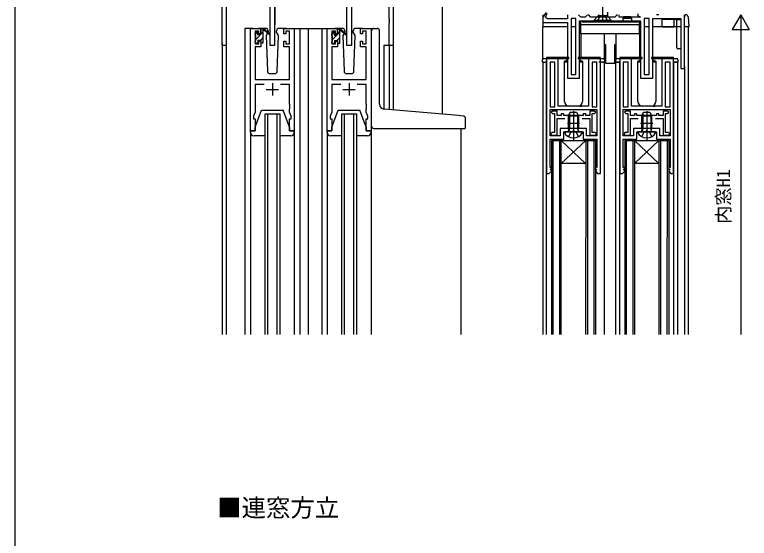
# Model space of a CAD drawing. Units: millimetres, scale not verified. Extents: x -438 to 438, y -681 to 679.
# Drawn here: x -437.1 to -136.3, y 97 to 311.5 of the extents above; entities that cross this region are included whole.
import ezdxf
from ezdxf.enums import TextEntityAlignment as Align

# ---------------------------------------------------------------- set-up
doc = ezdxf.new("R2010")
doc.units = ezdxf.units.MM
doc.header["$LTSCALE"] = 4
for name, color, linetype in [('0-1_USER1', 3, 'Continuous'), ('0-2_YKK_11', 7, 'Continuous'), ('0-3_YKK_12', 2, 'Continuous'), ('0-4_YKK_13', 4, 'Continuous'), ('0-6_YKK_D', 6, 'Continuous'), ('0-7_YKK_ZWAK', 7, 'Continuous')]:
    doc.layers.add(name, color=color, linetype=linetype)
doc.styles.add('ＭＳ ゴシック', font='')
doc.styles.get('ＭＳ ゴシック').set_extended_font_data('MS Gothic')

msp = doc.modelspace()

# ---------------------------------------------------------------- linework, layer by layer
at = {"layer": '0-2_YKK_11'}
for p, q in [((-331.6, 283.395), (-331.6, 278.395)), ((-300.2, 283.395), (-300.2, 278.395)), ((-334.1, 280.895), (-329.1, 280.895)), ((-302.7, 280.895), (-297.7, 280.895))]:
    msp.add_line(p, q, dxfattribs=at)
for points in [[(-282.1, 398.895), (-282.1, 298.895), (-283.73, 298.895), (-283.73, 307.937), (-283.61, 308.12), (-283.61, 308.67), (-283.73, 308.853), (-283.73, 308.937), (-283.61, 309.12), (-283.61, 309.67), (-283.73, 309.853), (-283.73, 319.395)], [(-330.65, 319.395), (-330.65, 298.895), (-332.55, 298.895), (-332.55, 319.395)], [(-299.25, 319.395), (-299.25, 298.895), (-301.15, 298.895), (-301.15, 319.395)], [(-350.47, 316.765), (-350.47, 298.895), (-352.1, 298.895), (-352.1, 318.395)], [(-219.542, 312.407), (-220.796, 310.5)], [(-220.796, 310.5), (-220.796, 308.3), (-210.796, 308.3), (-210.796, 285.5), (-205.796, 285.5), (-205.796, 309)], [(-210.796, 311.5), (-210.796, 309.8), (-218.996, 309.8), (-219.293, 310.062), (-219.789, 310.5), (-219.796, 310.5), (-219.105, 312.177)], [(-202.496, 311.5), (-202.996, 311), (-203.496, 310.5), (-205.296, 310.5), (-205.796, 311), (-206.296, 311.5)], [(-205.796, 309), (-180.796, 309), (-180.796, 285.5), (-175.796, 285.5), (-175.796, 310), (-164.296, 310), (-164.296, 289.5), (-162.796, 289.5), (-162.796, 311.5)], [(-190.296, 311.5), (-190.796, 311), (-191.296, 310.5), (-201.296, 310.5), (-201.796, 311), (-202.296, 311.5)], [(-181.813, 311.801), (-182.023, 311.369), (-180.796, 310.5), (-189.596, 310.5), (-189.596, 311.5)], [(-173.337, 311.5), (-173.521, 311.38), (-174.071, 311.38), (-174.254, 311.5)], [(-334.95, 282.965), (-338.67, 282.965), (-338.67, 271.626), (-339.3, 269.895), (-339.3, 268.895), (-338.6, 268.895), (-338.6, 263.895), (-340.6, 263.895), (-340.6, 305.895), (-336.3, 305.895), (-336.3, 303.595), (-337.1, 303.595), (-337.1, 304.695), (-338.6, 304.695), (-338.6, 299.495), (-337.1, 299.495), (-337.1, 300.595), (-336.3, 300.595), (-336.3, 298.295), (-338.67, 298.295), (-338.67, 284.895), (-324.53, 284.895), (-324.53, 298.295), (-326.9, 298.295), (-326.9, 300.595), (-326.1, 300.595), (-326.1, 299.495), (-324.6, 299.495), (-324.6, 304.695), (-326.1, 304.695), (-326.1, 303.595), (-326.9, 303.595), (-326.9, 305.895), (-322.6, 305.895), (-322.6, 263.895), (-324.6, 263.895), (-324.6, 268.895), (-323.9, 268.895), (-323.9, 269.895), (-324.53, 271.626)], [(-303.55, 282.965), (-307.27, 282.965), (-307.27, 271.626), (-307.9, 269.895), (-307.9, 268.895), (-307.2, 268.895), (-307.2, 263.895), (-309.2, 263.895), (-309.2, 305.895), (-304.9, 305.895), (-304.9, 303.595), (-305.7, 303.595), (-305.7, 304.695), (-307.2, 304.695), (-307.2, 299.495), (-305.7, 299.495), (-305.7, 300.595), (-304.9, 300.595), (-304.9, 298.295), (-307.27, 298.295), (-307.27, 284.895), (-293.13, 284.895), (-293.13, 298.295), (-295.5, 298.295), (-295.5, 300.595), (-294.7, 300.595), (-294.7, 299.495), (-293.2, 299.495), (-293.2, 304.695), (-294.7, 304.695), (-294.7, 303.595), (-295.5, 303.595), (-295.5, 305.895), (-291.2, 305.895), (-291.2, 263.895), (-293.2, 263.895), (-293.2, 268.895), (-292.5, 268.895), (-292.5, 269.895), (-293.13, 271.626)], [(-324.53, 271.626), (-324.53, 272.937), (-324.41, 273.12), (-324.41, 273.67), (-324.53, 273.853), (-324.53, 273.937), (-324.41, 274.12), (-324.41, 274.67), (-324.53, 274.853), (-324.53, 282.965), (-328.25, 282.965)], [(-293.13, 271.626), (-293.13, 272.937), (-293.01, 273.12), (-293.01, 273.67), (-293.13, 273.853), (-293.13, 273.937), (-293.01, 274.12), (-293.01, 274.67), (-293.13, 274.853), (-293.13, 282.965), (-296.85, 282.965)]]:
    msp.add_lwpolyline(points, dxfattribs=at)
for points in [[(-207.296, 287), (-207.296, 310), (-209.296, 310), (-209.296, 287)], [(-177.296, 287), (-177.296, 310), (-179.296, 310), (-179.296, 287)], [(-219.296, 294), (-219.296, 246.5), (-218.196, 246.5), (-217.296, 247.4), (-217.296, 248), (-217.896, 248), (-217.243, 248.465), (-217.649, 249.035), (-217.896, 248.859), (-217.896, 260.5), (-212.296, 260.5), (-212.296, 263.5), (-204.296, 263.5), (-204.296, 260.5), (-198.696, 260.5), (-198.696, 248.859), (-198.943, 249.035), (-199.349, 248.465), (-198.696, 248), (-199.296, 248), (-199.296, 247.4), (-198.396, 246.5), (-197.296, 246.5), (-197.296, 294), (-198.296, 294), (-206.396, 294), (-206.396, 293.5), (-202.096, 293.5), (-202.096, 274), (-204.838, 274), (-205.021, 273.88), (-205.571, 273.88), (-205.755, 274), (-214.496, 274), (-214.496, 293.5), (-210.196, 293.5), (-210.196, 294), (-218.296, 294)], [(-215.896, 273.8), (-215.896, 292.1), (-217.896, 292.1), (-217.896, 273.8)], [(-198.696, 273.8), (-198.696, 292.1), (-200.696, 292.1), (-200.696, 273.8)], [(-189.296, 294), (-189.296, 246.5), (-188.196, 246.5), (-187.296, 247.4), (-187.296, 248), (-187.896, 248), (-187.243, 248.465), (-187.649, 249.035), (-187.896, 248.859), (-187.896, 260.5), (-182.296, 260.5), (-182.296, 263.5), (-174.296, 263.5), (-174.296, 260.5), (-168.696, 260.5), (-168.696, 248.859), (-168.943, 249.035), (-169.349, 248.465), (-168.696, 248), (-169.296, 248), (-169.296, 247.4), (-168.396, 246.5), (-167.296, 246.5), (-167.296, 294), (-168.296, 294), (-176.396, 294), (-176.396, 293.5), (-172.096, 293.5), (-172.096, 274), (-174.838, 274), (-175.021, 273.88), (-175.571, 273.88), (-175.755, 274), (-184.496, 274), (-184.496, 293.5), (-180.196, 293.5), (-180.196, 294), (-188.296, 294)], [(-185.896, 273.8), (-185.896, 292.1), (-187.896, 292.1), (-187.896, 273.8)], [(-168.696, 273.8), (-168.696, 292.1), (-170.696, 292.1), (-170.696, 273.8)], [(-217.896, 272.6), (-198.696, 272.6), (-198.696, 261.9), (-202.896, 261.9), (-202.896, 264.9), (-213.696, 264.9), (-213.696, 261.9), (-217.896, 261.9)], [(-187.896, 272.6), (-168.696, 272.6), (-168.696, 261.9), (-172.896, 261.9), (-172.896, 264.9), (-183.696, 264.9), (-183.696, 261.9), (-187.896, 261.9)]]:
    msp.add_lwpolyline(points, close=True, dxfattribs=at)
at = {"layer": '0-3_YKK_12'}
for p, q in [((-262.102, 524), (-262.102, 270.744)), ((-324.75, 305.895), (-316.9, 305.895)), ((-320.4, 305.895), (-320.4, 180.5)), ((-316.9, 305.895), (-316.9, 180.5)), ((-316.9, 305.895), (-308.2, 305.895)), ((-311.4, 305.895), (-311.4, 180.5)), ((-292.2, 305.895), (-289, 305.895)), ((-220.796, 293.4), (-220.796, 306.5)), ((-210.796, 306.5), (-220.796, 306.5)), ((-207.296, 306.5), (-209.296, 306.5)), ((-177.296, 306.5), (-179.296, 306.5)), ((-164.296, 306.5), (-175.796, 306.5)), ((-161.296, 306.5), (-162.796, 306.5)), ((-161.296, 306.5), (-161.296, 180.5)), ((-352.1, 299.71), (-352.1, 180.5)), ((-350.47, 299.71), (-350.47, 180.5)), ((-286, 298.895), (-286, 272.848)), ((-282.1, 298.895), (-286, 298.895)), ((-283.73, 298.895), (-283.73, 272.636)), ((-282.1, 298.895), (-282.1, 272.493)), ((-220.796, 292), (-220.796, 180.5)), ((-219.396, 180.5), (-219.396, 292)), ((-216.096, 292), (-217.696, 292)), ((-210.795, 292), (-211.996, 292)), ((-204.596, 292), (-205.795, 292)), ((-198.896, 292), (-200.496, 292)), ((-195.196, 292), (-197.896, 292)), ((-195.596, 180.5), (-195.596, 292)), ((-189.296, 292), (-191.396, 292)), ((-190.996, 180.5), (-190.996, 292)), ((-189.324, 180.5), (-189.296, 292)), ((-186.096, 292), (-187.696, 292)), ((-180.796, 292), (-181.997, 292)), ((-174.597, 292), (-175.795, 292)), ((-168.896, 292), (-170.496, 292)), ((-165.596, 292), (-167.296, 292)), ((-167.17, 180.5), (-167.17, 292)), ((-165.596, 180.5), (-165.596, 292)), ((-162.796, 290.25), (-162.796, 180.5)), ((-333.6, 270.895), (-333.6, 180.5)), ((-329.6, 180.5), (-329.6, 270.895)), ((-302.2, 270.895), (-302.2, 180.5)), ((-298.2, 180.5), (-298.2, 270.895)), ((-254.4, 264.894), (-254.4, 180.5)), ((-217.294, 260), (-217.306, 180.5)), ((-217.294, 260), (-199.294, 260)), ((-216.606, 180.5), (-216.594, 260)), ((-213.994, 260), (-214.006, 180.5)), ((-213.306, 180.5), (-213.294, 260)), ((-203.348, 250.497), (-213.294, 260)), ((-203.294, 260), (-203.306, 180.5)), ((-202.594, 260), (-202.606, 180.5)), ((-199.994, 260), (-200.006, 180.5)), ((-199.294, 260), (-199.306, 180.5)), ((-187.294, 260), (-187.306, 180.5)), ((-187.294, 260), (-169.294, 260)), ((-186.606, 180.5), (-186.594, 260)), ((-183.994, 260), (-184.006, 180.5)), ((-183.294, 260), (-183.306, 180.5)), ((-173.347, 250.497), (-183.294, 260)), ((-173.294, 260), (-173.306, 180.5)), ((-172.594, 260), (-172.606, 180.5)), ((-169.994, 260), (-170.006, 180.5)), ((-169.294, 260), (-169.306, 180.5))]:
    msp.add_line(p, q, dxfattribs=at)
for points in [[(-339.6, 305.895), (-342.8, 305.895), (-342.8, 180.5)], [(-334.6, 180.5), (-334.6, 270.895), (-328.6, 270.895), (-328.6, 180.5)], [(-303.2, 180.5), (-303.2, 270.895), (-297.2, 270.895), (-297.2, 180.5)], [(-203.348, 250.497), (-213.348, 250.497), (-203.294, 260)], [(-173.347, 250.497), (-183.347, 250.497), (-173.294, 260)]]:
    msp.add_lwpolyline(points, dxfattribs=at)
at = {"layer": '0-4_YKK_13'}
for p, q in [((-196.296, 308.395), (-196.296, 329.11)), ((-330.547, 319.095), (-330.547, 307.395)), ((-301.253, 319.094), (-301.254, 307.395)), ((-220.796, 311.5), (-220.796, 306.5)), ((-199.796, 309.3), (-198.269, 310.827)), ((-197.976, 311.12), (-194.616, 311.12)), ((-192.796, 309.3), (-194.323, 310.827)), ((-194.196, 310.8), (-194.196, 312.55)), ((-187.646, 310.8), (-188.146, 309.934)), ((-188.146, 309.934), (-188.146, 309)), ((-184.446, 309.934), (-188.146, 309.934)), ((-187.646, 310.8), (-184.946, 310.8)), ((-184.446, 309.934), (-184.946, 310.8)), ((-184.446, 309), (-184.446, 309.934)), ((-162.796, 310.998), (-162.796, 310.5)), ((-204.796, 308.8), (-205.296, 308.8)), ((-205.296, 307.054), (-205.296, 307.3)), ((-205.296, 303.8), (-205.296, 307.054)), ((-204.296, 309), (-204.296, 308.6)), ((-204.296, 309), (-182.296, 309)), ((-204.296, 308.6), (-182.296, 308.6)), ((-199.796, 309), (-199.796, 309.3)), ((-199.796, 309.3), (-192.796, 309.3)), ((-199.796, 309), (-192.796, 309)), ((-192.796, 309), (-192.796, 309.3)), ((-182.296, 309), (-182.296, 308.6)), ((-181.796, 308.8), (-181.796, 308.6)), ((-181.296, 308.8), (-181.796, 308.8)), ((-181.296, 307.3), (-181.296, 308.8)), ((-181.296, 307.3), (-181.296, 307.054)), ((-181.296, 303.8), (-181.296, 307.054)), ((-165.996, 309.5), (-171.876, 309.5)), ((-166.996, 306.5), (-166.996, 309.2)), ((-165.496, 309.5), (-164.296, 309.5)), ((-338.599, 303.389), (-337.541, 304.447)), ((-338.512, 304.007), (-338.012, 304.507)), ((-338.399, 301.344), (-335.299, 304.444)), ((-337.499, 304.295), (-337.499, 303.956)), ((-334.313, 305.895), (-337.3, 305.895)), ((-336.275, 305.713), (-336.117, 305.871)), ((-335.999, 305.895), (-335.209, 305.895)), ((-335.299, 305.395), (-335.299, 305.895)), ((-335.299, 300.195), (-335.299, 304.795)), ((-335.016, 305.824), (-332.833, 303.777)), ((-332.866, 303.432), (-335.006, 305.129)), ((-333.542, 303.968), (-334.142, 302.928)), ((-329.058, 302.928), (-329.905, 304.395)), ((-325.9, 305.895), (-328.887, 305.895)), ((-307.199, 303.358), (-306.221, 304.336)), ((-307.112, 303.807), (-306.612, 304.307)), ((-306.099, 304.095), (-306.099, 303.756)), ((-302.913, 305.895), (-305.9, 305.895)), ((-304.899, 303.413), (-303.899, 304.413)), ((-304.599, 305.695), (-303.809, 305.695)), ((-303.899, 305.195), (-303.899, 305.695)), ((-303.899, 299.995), (-303.899, 304.595)), ((-303.616, 305.624), (-301.433, 303.577)), ((-301.466, 303.232), (-303.606, 304.929)), ((-302.222, 303.831), (-302.742, 302.928)), ((-297.658, 302.928), (-298.505, 304.395)), ((-294.5, 305.895), (-297.487, 305.895)), ((-291, 273.263), (-291, 304.895)), ((-290, 305.895), (-288.7, 305.895)), ((-287.7, 274.807), (-287.7, 304.895)), ((-210.796, 306.5), (-220.796, 306.5)), ((-207.296, 306.5), (-209.296, 306.5)), ((-205.296, 306.5), (-205.796, 306.5)), ((-180.796, 306.5), (-181.296, 306.5)), ((-177.296, 306.5), (-179.296, 306.5)), ((-172.396, 306.5), (-175.796, 306.5)), ((-171.796, 306.5), (-172.096, 306.5)), ((-171.796, 306.5), (-166.996, 306.5)), ((-165.996, 306.5), (-166.996, 306.5)), ((-162.296, 306.5), (-162.796, 306.5)), ((-161.595, 306.5), (-162.296, 306.5)), ((-338.599, 303.195), (-338.599, 303.795)), ((-338.399, 300.895), (-338.399, 302.995)), ((-337.499, 301.095), (-337.499, 300.195)), ((-337.499, 301.095), (-336.299, 301.095)), ((-336.403, 301.095), (-335.299, 302.199)), ((-336.299, 301.095), (-336.299, 300.195)), ((-334.142, 302.928), (-333.634, 288.36)), ((-329.566, 288.36), (-329.058, 302.928)), ((-307.199, 302.995), (-307.199, 303.595)), ((-306.999, 301.313), (-305.017, 303.295)), ((-306.999, 300.695), (-306.999, 302.795)), ((-306.099, 300.895), (-306.099, 299.995)), ((-306.099, 300.895), (-304.899, 300.895)), ((-305.172, 300.895), (-303.899, 302.168)), ((-304.899, 300.895), (-304.899, 299.995)), ((-302.742, 302.928), (-302.234, 288.36)), ((-298.166, 288.36), (-297.658, 302.928)), ((-205.296, 303.8), (-195.596, 303.8)), ((-205.296, 303.8), (-205.296, 294)), ((-195.596, 303.8), (-190.996, 303.8)), ((-195.596, 299.3), (-195.596, 303.8)), ((-190.996, 303.8), (-181.296, 303.8)), ((-190.996, 303.8), (-190.996, 299.3)), ((-181.296, 303.8), (-181.296, 294)), ((-338.599, 300.195), (-338.599, 300.695)), ((-337.799, 299.895), (-338.299, 299.895)), ((-335.599, 299.895), (-335.999, 299.895)), ((-307.199, 299.995), (-307.199, 300.495)), ((-306.399, 299.695), (-306.899, 299.695)), ((-306.371, 299.696), (-306.101, 299.966)), ((-304.199, 299.695), (-304.599, 299.695)), ((-304.115, 299.707), (-303.912, 299.91)), ((-195.596, 299.3), (-195.196, 299.3)), ((-195.196, 299.3), (-195.196, 291.6)), ((-191.396, 299.3), (-190.996, 299.3)), ((-191.396, 291.6), (-191.396, 299.3)), ((-164.296, 297.5), (-165.496, 297.5)), ((-220.996, 292), (-220.996, 293)), ((-220.496, 292), (-220.996, 292)), ((-220.496, 293.5), (-219.896, 293.5)), ((-220.496, 292), (-219.896, 292)), ((-219.896, 293.5), (-218.896, 293.5)), ((-219.396, 292), (-219.896, 292)), ((-219.296, 292), (-219.396, 292)), ((-218.896, 293.5), (-211.571, 293.5)), ((-211.571, 292.5), (-211.996, 292.5)), ((-211.996, 276), (-211.996, 292.5)), ((-205.021, 293.5), (-197.696, 293.5)), ((-204.596, 292.5), (-205.021, 292.5)), ((-204.596, 292.5), (-204.596, 276)), ((-197.696, 293.5), (-196.696, 293.5)), ((-197.196, 292), (-197.396, 292)), ((-196.696, 292), (-197.196, 292)), ((-196.696, 293.5), (-196.096, 293.5)), ((-196.696, 292), (-196.096, 292)), ((-190.997, 292), (-190.997, 293)), ((-190.997, 292), (-189.296, 292)), ((-190.497, 293.5), (-189.897, 293.5)), ((-189.897, 293.5), (-188.897, 293.5)), ((-189.296, 292), (-189.897, 292)), ((-188.897, 293.5), (-181.572, 293.5)), ((-181.572, 292.5), (-181.997, 292.5)), ((-181.997, 276), (-181.997, 292.5)), ((-175.022, 293.5), (-167.697, 293.5)), ((-174.597, 292.5), (-175.022, 292.5)), ((-174.597, 292.5), (-174.597, 276)), ((-167.697, 293.5), (-166.697, 293.5)), ((-167.197, 292), (-167.296, 292)), ((-166.697, 292), (-167.197, 292)), ((-166.697, 293.5), (-166.097, 293.5)), ((-166.697, 292), (-166.097, 292)), ((-195.196, 291.6), (-191.396, 291.6)), ((-332.634, 287.395), (-330.566, 287.395)), ((-301.234, 287.395), (-299.166, 287.395)), ((-206.596, 274), (-209.996, 274)), ((-176.597, 274), (-179.997, 274)), ((-338.6, 265.395), (-336, 272.395)), ((-336, 272.395), (-327.2, 272.395)), ((-324.6, 265.395), (-327.2, 272.395)), ((-307.2, 265.395), (-304.6, 272.395)), ((-304.6, 272.395), (-295.8, 272.395)), ((-293.2, 265.395), (-295.8, 272.395)), ((-291, 265.895), (-291, 273.263)), ((-255.413, 270.15), (-285.874, 272.815)), ((-210.296, 270.1), (-209.596, 271.5)), ((-208.296, 271.988), (-208.296, 260)), ((-180.296, 270.1), (-179.596, 271.5)), ((-178.296, 271.988), (-178.296, 260)), ((-253.413, 269.975), (-255.413, 270.15)), ((-252.5, 265.195), (-252.5, 268.979)), ((-208.297, 269.5), (-208.297, 264.5)), ((-178.297, 269.5), (-178.297, 264.5)), ((-324.6, 265.395), (-324.6, 263.895)), ((-293.2, 265.395), (-293.2, 263.895)), ((-290, 264.895), (-252.8, 264.895)), ((-210.797, 267), (-205.797, 267)), ((-180.797, 267), (-175.797, 267)), ((-340.6, 263.395), (-340.6, 180.5)), ((-334.6, 261.895), (-339.1, 261.895)), ((-324.1, 261.895), (-328.6, 261.895)), ((-322.6, 263.395), (-322.6, 180.5)), ((-309.2, 263.395), (-309.2, 180.5)), ((-303.2, 261.895), (-307.7, 261.895)), ((-292.7, 261.895), (-297.2, 261.895)), ((-291.2, 263.395), (-291.2, 180.5)), ((-204.563, 263.275), (-204.701, 263.5)), ((-174.563, 263.275), (-174.701, 263.5))]:
    msp.add_line(p, q, dxfattribs=at)
for points in [[(-198.297, 309), (-197.441, 310.717), (-196.296, 311.325)], [(-194.295, 309), (-195.151, 310.717), (-196.296, 311.325)], [(-161.344, 310.561), (-161.096, 306.5), (-161.595, 306.5)], [(-181.296, 307.3), (-205.296, 307.3), (-205.296, 308.8)], [(-204.796, 308.8), (-204.796, 308.6), (-181.796, 308.6)], [(-172.096, 309.2), (-172.096, 306.5), (-172.396, 306.5)], [(-165.996, 298), (-165.996, 309.5), (-165.496, 309.5)], [(-337.038, 303.495), (-336.299, 303.495), (-336.299, 305.595)], [(-333.314, 304.93), (-333.295, 304.395), (-333.364, 304.275)], [(-329.058, 302.928), (-329.905, 304.395), (-329.886, 304.93)], [(-305.638, 303.295), (-304.899, 303.295), (-304.899, 305.395)], [(-301.914, 304.93), (-301.895, 304.395), (-302.039, 304.145)], [(-298.356, 304.137), (-298.505, 304.395), (-298.486, 304.93)], [(-195.596, 299.3), (-195.696, 299.3), (-195.696, 293.299)], [(-190.996, 299.3), (-190.896, 299.3), (-190.896, 293.3)], [(-195.596, 293), (-195.596, 292), (-196.096, 292)], [(-165.597, 293), (-165.597, 292), (-166.097, 292)], [(-204.764, 269), (-201.597, 269), (-201.597, 262.2), (-199.397, 262.2), (-198.897, 262.7), (-199.397, 263.2), (-200.597, 263.2), (-200.597, 271), (-199.697, 271), (-199.197, 271.5), (-199.697, 272), (-201.597, 272), (-201.597, 270.2), (-203.297, 270.2), (-203.297, 270.9), (-204.297, 270.9), (-204.297, 270.2), (-207.839, 270.2), (-208.022, 270.08), (-208.572, 270.08), (-208.755, 270.2), (-212.297, 270.2), (-212.297, 270.9), (-213.297, 270.9), (-213.297, 270.2), (-214.997, 270.2), (-214.997, 272), (-216.897, 272), (-217.397, 271.5), (-216.897, 271), (-215.997, 271), (-215.997, 263.2), (-217.197, 263.2), (-217.697, 262.7), (-217.197, 262.2), (-214.997, 262.2), (-214.997, 269), (-211.83, 269)], [(-209.917, 270.858), (-209.917, 264.9), (-210.157, 263.885)], [(-209.596, 271.5), (-206.996, 271.5), (-206.296, 270.1)], [(-206.675, 270.858), (-206.675, 264.9), (-206.435, 263.885)], [(-174.764, 269), (-171.597, 269), (-171.597, 262.2), (-169.397, 262.2), (-168.897, 262.7), (-169.397, 263.2), (-170.597, 263.2), (-170.597, 271), (-169.697, 271), (-169.197, 271.5), (-169.697, 272), (-171.597, 272), (-171.597, 270.2), (-173.297, 270.2), (-173.297, 270.9), (-174.297, 270.9), (-174.297, 270.2), (-177.839, 270.2), (-178.022, 270.08), (-178.572, 270.08), (-178.755, 270.2), (-182.297, 270.2), (-182.297, 270.9), (-183.297, 270.9), (-183.297, 270.2), (-184.997, 270.2), (-184.997, 272), (-186.897, 272), (-187.397, 271.5), (-186.897, 271), (-185.997, 271), (-185.997, 263.2), (-187.197, 263.2), (-187.697, 262.7), (-187.197, 262.2), (-184.997, 262.2), (-184.997, 269), (-181.83, 269)], [(-179.917, 270.858), (-179.917, 264.9), (-180.157, 263.885)], [(-179.596, 271.5), (-176.996, 271.5), (-176.296, 270.1)], [(-176.675, 270.858), (-176.675, 264.9), (-176.435, 263.885)], [(-210.644, 263.5), (-210.152, 264.088), (-210.296, 264.9), (-210.296, 270.1), (-206.296, 270.1), (-206.296, 264.9), (-210.296, 264.9)], [(-180.644, 263.5), (-180.152, 264.088), (-180.296, 264.9), (-180.296, 270.1), (-176.296, 270.1), (-176.296, 264.9), (-180.296, 264.9)], [(-340.6, 263.395), (-340.6, 263.895), (-338.6, 263.895), (-338.6, 265.395)], [(-309.2, 263.395), (-309.2, 263.895), (-307.2, 263.895), (-307.2, 265.395)], [(-205.949, 263.5), (-206.441, 264.088), (-206.296, 264.9)], [(-175.949, 263.5), (-176.441, 264.088), (-176.296, 264.9)], [(-324.6, 263.895), (-322.6, 263.895), (-322.6, 263.395)], [(-293.2, 263.895), (-291.2, 263.895), (-291.2, 263.395)], [(-204.701, 263.5), (-211.892, 263.5), (-212.029, 263.275)], [(-206.246, 261.534), (-207.151, 263.349), (-208.296, 263.958), (-209.441, 263.349), (-210.346, 261.534)], [(-174.701, 263.5), (-181.892, 263.5), (-182.029, 263.275)], [(-176.246, 261.534), (-177.151, 263.349), (-178.296, 263.958), (-179.441, 263.349), (-180.346, 261.534)]]:
    msp.add_lwpolyline(points, dxfattribs=at)
for centre, radius, start, end in [((-198.976, 311.534), 1, 315, 0), ((-193.616, 311.534), 1, 180, 225), ((-162.296, 310.998), 0.5, 84.66158, 180), ((-162.342, 310.5), 1, 84.66158, 90), ((-162.342, 310.5), 1, 3.5, 84.66158), ((-171.796, 309.2), 0.3, 90, 180), ((-166.696, 309.2), 0.3, 90, 180), ((-338.299, 303.795), 0.3, 135, 180), ((-337.799, 304.295), 0.3, 0, 135), ((-337.799, 303.956), 0.3, 303.05573, 0), ((-335.999, 305.595), 0.3, 90, 180), ((-335.299, 305.195), 0.2, 20.88332, 233.1301), ((-335.599, 304.795), 0.3, 0, 53.1301), ((-335.209, 305.595), 0.3, 49.89741, 90), ((-334.832, 305.373), 0.3, 200.88332, 234.62002), ((-334.313, 304.895), 1, 2, 90), ((-328.887, 304.895), 1, 90, 178), ((-306.399, 304.095), 0.3, 0, 135), ((-304.599, 305.395), 0.3, 90, 180), ((-303.899, 304.995), 0.2, 20.88332, 233.1301), ((-304.199, 304.595), 0.3, 0, 53.1301), ((-303.809, 305.395), 0.3, 49.89741, 90), ((-303.432, 305.173), 0.3, 200.88332, 234.62002), ((-302.913, 304.895), 1, 2, 90), ((-297.487, 304.895), 1, 90, 178), ((-290, 304.895), 1, 90, 180), ((-288.7, 304.895), 1, 0, 90), ((-338.399, 303.195), 0.2, 180, 270), ((-338.399, 300.695), 0.2, 90, 180), ((-337.499, 303.495), 0.25, 123.05573, 326.94427), ((-337.038, 303.195), 0.3, 90, 146.94427), ((-332.75, 303.595), 0.2, 234.62002, 114.62002), ((-306.899, 303.595), 0.3, 135, 180), ((-306.999, 302.995), 0.2, 180, 270), ((-306.099, 303.295), 0.25, 123.05573, 326.94427), ((-306.399, 303.756), 0.3, 303.05573, 0), ((-305.638, 302.995), 0.3, 90, 146.94427), ((-301.35, 303.395), 0.2, 234.62002, 114.62002), ((-338.299, 300.195), 0.3, 180, 270), ((-337.799, 300.195), 0.3, 270, 0), ((-335.999, 300.195), 0.3, 180, 270), ((-335.599, 300.195), 0.3, 270, 0), ((-306.999, 300.495), 0.2, 90, 180), ((-306.899, 299.995), 0.3, 180, 270), ((-306.399, 299.995), 0.3, 270, 0), ((-304.599, 299.995), 0.3, 180, 270), ((-304.199, 299.995), 0.3, 270, 0), ((-165.496, 298), 0.5, 180, 270), ((-220.496, 293), 0.5, 90, 180), ((-211.571, 293), 0.5, 0, 90), ((-211.571, 293), 0.5, 270, 0), ((-205.021, 293), 0.5, 90, 180), ((-205.021, 293), 0.5, 180, 270), ((-196.096, 293), 0.5, 0, 90), ((-190.497, 293), 0.5, 90, 180), ((-181.572, 293), 0.5, 0, 90), ((-181.572, 293), 0.5, 270, 0), ((-175.022, 293), 0.5, 90, 180), ((-175.022, 293), 0.5, 180, 270), ((-166.097, 293), 0.5, 0, 90), ((-332.634, 288.395), 1, 182, 270), ((-330.566, 288.395), 1, 270, 358), ((-301.234, 288.395), 1, 182, 270), ((-299.166, 288.395), 1, 270, 358), ((-285.7, 274.807), 2, 180, 265), ((-209.996, 276), 2, 180, 270), ((-206.596, 276), 2, 270, 0), ((-179.997, 276), 2, 180, 270), ((-176.597, 276), 2, 270, 0), ((-253.5, 268.979), 1, 0, 85), ((-290, 265.895), 1, 180, 224.427), ((-290, 265.895), 1, 224.427, 270), ((-252.8, 265.195), 0.3, 270, 0), ((-339.1, 263.395), 1.5, 180, 270), ((-324.1, 263.395), 1.5, 270, 0), ((-307.7, 263.395), 1.5, 180, 270), ((-292.7, 263.395), 1.5, 270, 0), ((-208.296, 265.2), 4.2, 207.28097, 332.71902), ((-178.296, 265.2), 4.2, 207.28097, 332.71902)]:
    msp.add_arc(centre, radius, start, end, dxfattribs=at)
at = {"layer": '0-6_YKK_D'}
for p, q in [((-139.796, 311.5), (-143.296, 305.438)), ((-139.796, 311.5), (-136.296, 305.438)), ((-139.796, 311.5), (-139.796, 299.376)), ((-143.296, 305.438), (-136.296, 305.438)), ((-139.796, 304.5), (-139.796, 180.5))]:
    msp.add_line(p, q, dxfattribs=at)
at = {"layer": '0-7_YKK_ZWAK'}
msp.add_line((-437.1, 644), (-437.1, -681), dxfattribs=at)

# ---------------------------------------------------------------- texts
at = {"layer": '0-1_USER1', "style": 'ＭＳ ゴシック'}
msp.add_text('■連窓方立', height=7.331, dxfattribs=at).set_placement((-354.202, 103.659), align=Align.BOTTOM_LEFT)
at = {"layer": '0-6_YKK_D', "style": 'ＭＳ ゴシック'}
msp.add_text('内窓H1', height=5.499, rotation=90, dxfattribs=at).set_placement((-142.52, 225.774), align=Align.BOTTOM_LEFT)

doc.saveas('drawing.dxf')
